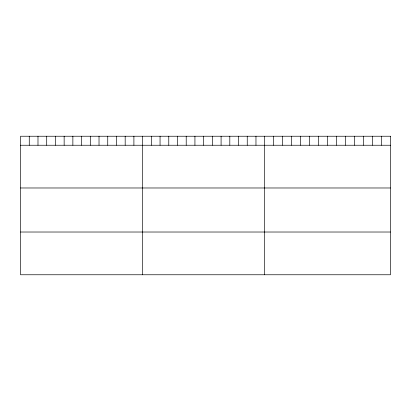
<?xml version="1.0" encoding="UTF-8"?>
<svg xmlns="http://www.w3.org/2000/svg" width="411" height="411" viewBox="0 0 411 411"><rect width="100%" height="100%" fill="white"/><g stroke="black" fill="none" stroke-linecap="round" stroke-linejoin="round"><path stroke-width="0.62" d="M20.55 145.242L390.45 145.242M20.55 187.981L390.45 187.981M20.55 232.02L390.45 232.02M381.465 136.236L381.465 145.242M372.484 136.236L372.484 145.242M363.499 136.236L363.499 145.242M354.518 136.236L354.518 145.242M345.533 136.236L345.533 145.242M336.552 136.236L336.552 145.242M327.567 136.236L327.567 145.242M318.582 136.236L318.582 145.242M309.601 136.236L309.601 145.242M300.616 136.236L300.616 145.242M291.635 136.236L291.635 145.242M282.65 136.236L282.65 145.242M273.669 136.236L273.669 145.242M264.684 136.236L264.684 274.764M255.966 136.236L255.966 145.242M247.247 136.236L247.247 145.242M238.529 136.236L238.529 145.242M229.806 136.236L229.806 145.242M221.087 136.236L221.087 145.242M212.369 136.236L212.369 145.242M203.65 136.236L203.65 145.242M194.932 136.236L194.932 145.242M186.214 136.236L186.214 145.242M177.495 136.236L177.495 145.242M168.772 136.236L168.772 145.242M160.054 136.236L160.054 145.242M151.335 136.236L151.335 145.242M142.617 136.236L142.617 274.764M133.899 136.236L133.899 145.242M125.18 136.236L125.18 145.242M116.462 136.236L116.462 145.242M107.739 136.236L107.739 145.242M99.02 136.236L99.02 145.242M90.302 136.236L90.302 145.242M81.584 136.236L81.584 145.242M72.865 136.236L72.865 145.242M64.147 136.236L64.147 145.242M55.428 136.236L55.428 145.242M46.705 136.236L46.705 145.242M37.987 136.236L37.987 145.242M29.268 136.236L29.268 145.242M390.45 136.236L20.55 136.236L20.55 274.764L390.45 274.764L390.45 136.236"/></g></svg>
